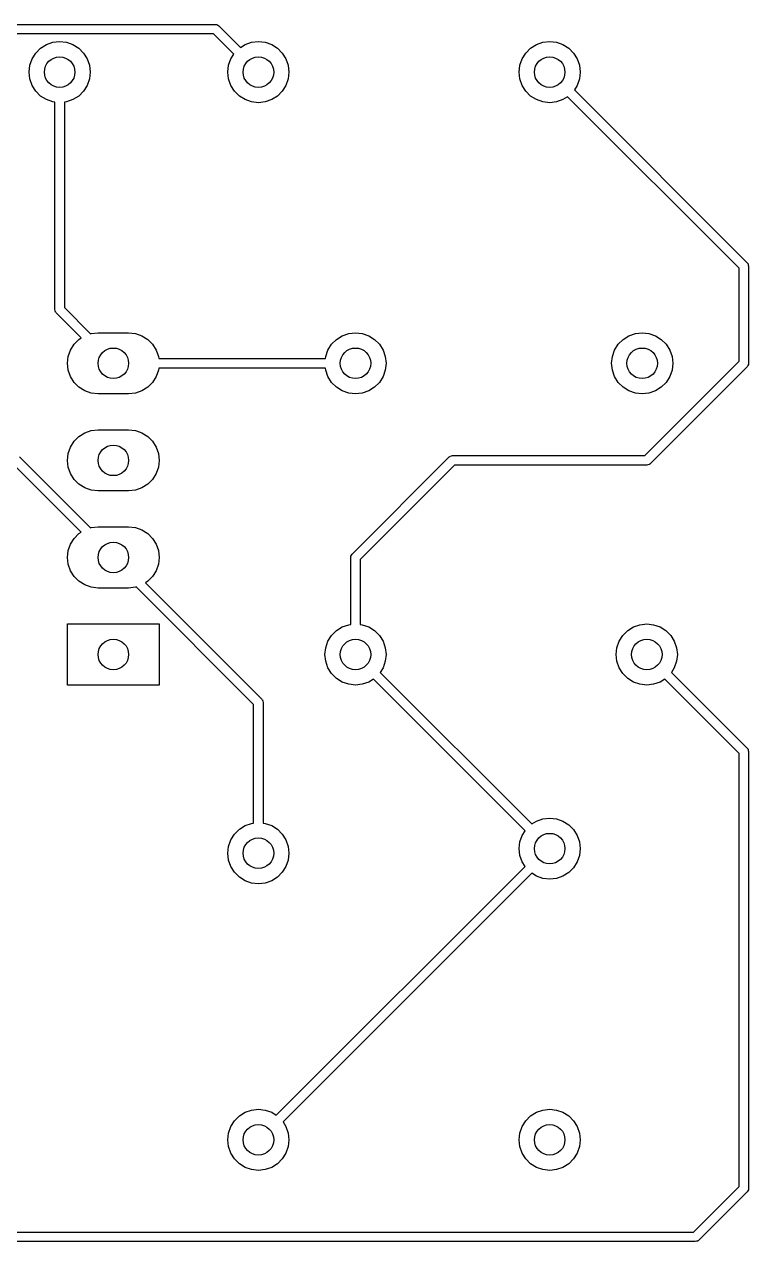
# Model space of a CAD drawing. Extents: x 129.4 to 162.7, y -119.5 to -87.6.
# Drawn here: x 143.74 to 162.69, y -119.5 to -87.65 of the extents above; entities that cross this region are included whole.
import ezdxf

# ---------------------------------------------------------------- set-up
doc = ezdxf.new("R2010")
doc.units = 0
doc.layers.add('BLACK', color=7, linetype='CONTINUOUS')

msp = doc.modelspace()

# ---------------------------------------------------------------- linework, layer by layer
at = {"layer": 'BLACK', "linetype": 'CONTINUOUS'}
for p, q in [((138.285, -87.65), (148.735, -87.65)), ((148.683224, -87.9), (138.336777, -87.9)), ((149.215201, -88.431977), (148.683224, -87.9)), ((148.735, -87.65), (148.757093, -87.653176)), ((148.757093, -87.653176), (148.761571, -87.652856)), ((148.761571, -87.652856), (148.763967, -87.654164)), ((148.763967, -87.654164), (148.770217, -87.655063)), ((148.770217, -87.655063), (148.796244, -87.67179)), ((148.796244, -87.67179), (148.823388, -87.686612)), ((148.823388, -87.686612), (149.391977, -88.255201)), ((144.161208, -88.274535), (144.312893, -88.179225)), ((144.312893, -88.179225), (144.481983, -88.120058)), ((144.481983, -88.120058), (144.66, -88.1)), ((144.66, -88.1), (144.838017, -88.120058)), ((144.838017, -88.120058), (145.007107, -88.179225)), ((145.007107, -88.179225), (145.158792, -88.274535)), ((149.391977, -88.255201), (149.512893, -88.179225)), ((149.512893, -88.179225), (149.681983, -88.120058)), ((149.681983, -88.120058), (149.86, -88.1)), ((149.86, -88.1), (150.038017, -88.120058)), ((150.038017, -88.120058), (150.207107, -88.179225)), ((150.207107, -88.179225), (150.358792, -88.274535)), ((156.981208, -88.274535), (157.132893, -88.179225)), ((157.132893, -88.179225), (157.301983, -88.120058)), ((157.301983, -88.120058), (157.48, -88.1)), ((157.48, -88.1), (157.658017, -88.120058)), ((157.658017, -88.120058), (157.827107, -88.179225)), ((157.827107, -88.179225), (157.978792, -88.274535)), ((143.880058, -88.721983), (143.939225, -88.552893)), ((143.939225, -88.552893), (144.034535, -88.401208)), ((144.034535, -88.401208), (144.161208, -88.274535)), ((145.158792, -88.274535), (145.285465, -88.401208)), ((145.285465, -88.401208), (145.380775, -88.552893)), ((145.380775, -88.552893), (145.439942, -88.721983)), ((149.080058, -88.721983), (149.139225, -88.552893)), ((149.139225, -88.552893), (149.215201, -88.431977)), ((150.358792, -88.274535), (150.485465, -88.401208)), ((150.485465, -88.401208), (150.580775, -88.552893)), ((150.580775, -88.552893), (150.639942, -88.721983)), ((156.700058, -88.721983), (156.759225, -88.552893)), ((156.759225, -88.552893), (156.854535, -88.401208)), ((156.854535, -88.401208), (156.981208, -88.274535)), ((157.978792, -88.274535), (158.105465, -88.401208)), ((158.105465, -88.401208), (158.200775, -88.552893)), ((158.200775, -88.552893), (158.259942, -88.721983)), ((143.86, -88.9), (143.880058, -88.721983)), ((145.439942, -88.721983), (145.46, -88.9)), ((149.06, -88.9), (149.080058, -88.721983)), ((150.639942, -88.721983), (150.66, -88.9)), ((156.68, -88.9), (156.700058, -88.721983)), ((158.259942, -88.721983), (158.28, -88.9)), ((143.880058, -89.078017), (143.86, -88.9)), ((143.939225, -89.247107), (143.880058, -89.078017)), ((145.439942, -89.078017), (145.380775, -89.247107)), ((145.46, -88.9), (145.439942, -89.078017)), ((149.080058, -89.078017), (149.06, -88.9)), ((149.139225, -89.247107), (149.080058, -89.078017)), ((150.639942, -89.078017), (150.580775, -89.247107)), ((150.66, -88.9), (150.639942, -89.078017)), ((156.700058, -89.078017), (156.68, -88.9)), ((156.759225, -89.247107), (156.700058, -89.078017)), ((158.259942, -89.078017), (158.200775, -89.247107)), ((158.28, -88.9), (158.259942, -89.078017)), ((144.034535, -89.398792), (143.939225, -89.247107)), ((144.161208, -89.525465), (144.034535, -89.398792)), ((145.285465, -89.398792), (145.158792, -89.525465)), ((145.380775, -89.247107), (145.285465, -89.398792)), ((149.234535, -89.398792), (149.139225, -89.247107)), ((149.361208, -89.525465), (149.234535, -89.398792)), ((150.485465, -89.398792), (150.358792, -89.525465)), ((150.580775, -89.247107), (150.485465, -89.398792)), ((156.854535, -89.398792), (156.759225, -89.247107)), ((156.981208, -89.525465), (156.854535, -89.398792)), ((158.200775, -89.247107), (158.124798, -89.368022)), ((158.124798, -89.368022), (162.648388, -93.891612)), ((144.312893, -89.620775), (144.161208, -89.525465)), ((144.481983, -89.679942), (144.312893, -89.620775)), ((144.535, -89.685915), (144.481983, -89.679942)), ((144.535, -95.115), (144.535, -89.685915)), ((144.838017, -89.679942), (144.785, -89.685915)), ((144.785, -89.685915), (144.785, -95.063224)), ((145.007107, -89.620775), (144.838017, -89.679942)), ((145.158792, -89.525465), (145.007107, -89.620775)), ((149.512893, -89.620775), (149.361208, -89.525465)), ((149.681983, -89.679942), (149.512893, -89.620775)), ((149.86, -89.7), (149.681983, -89.679942)), ((150.038017, -89.679942), (149.86, -89.7)), ((150.207107, -89.620775), (150.038017, -89.679942)), ((150.358792, -89.525465), (150.207107, -89.620775)), ((157.132893, -89.620775), (156.981208, -89.525465)), ((157.301983, -89.679942), (157.132893, -89.620775)), ((157.48, -89.7), (157.301983, -89.679942)), ((157.658017, -89.679942), (157.48, -89.7)), ((157.827107, -89.620775), (157.658017, -89.679942)), ((157.948022, -89.544798), (157.827107, -89.620775)), ((162.435, -94.031776), (157.948022, -89.544798)), ((162.648388, -93.891612), (162.661766, -93.909481)), ((162.661766, -93.909481), (162.665157, -93.91242)), ((162.665157, -93.91242), (162.665925, -93.915037)), ((162.665925, -93.915037), (162.669711, -93.920094)), ((162.669711, -93.920094), (162.676288, -93.950329)), ((162.676288, -93.950329), (162.685, -93.98)), ((162.435, -96.468223), (162.435, -94.031776)), ((162.685, -93.98), (162.685, -96.52)), ((144.543714, -95.144677), (144.535, -95.115)), ((144.55029, -95.174906), (144.543714, -95.144677)), ((144.554073, -95.17996), (144.55029, -95.174906)), ((144.554843, -95.18258), (144.554073, -95.17996)), ((144.558235, -95.185519), (144.554843, -95.18258)), ((144.571612, -95.203388), (144.558235, -95.185519)), ((145.225502, -95.857278), (144.571612, -95.203388)), ((144.785, -95.063224), (145.468352, -95.746576)), ((145.166208, -95.894535), (145.225502, -95.857278)), ((145.468352, -95.746576), (145.486983, -95.740058)), ((145.486983, -95.740058), (145.665, -95.72)), ((145.665, -95.72), (146.465, -95.72)), ((146.465, -95.72), (146.643017, -95.740058)), ((146.643017, -95.740058), (146.812107, -95.799225)), ((146.812107, -95.799225), (146.963792, -95.894535)), ((151.901208, -95.894535), (152.052893, -95.799225)), ((152.052893, -95.799225), (152.221983, -95.740058)), ((152.221983, -95.740058), (152.4, -95.72)), ((152.4, -95.72), (152.578017, -95.740058)), ((152.578017, -95.740058), (152.747107, -95.799225)), ((152.747107, -95.799225), (152.898792, -95.894535)), ((159.401208, -95.894535), (159.552893, -95.799225)), ((159.552893, -95.799225), (159.721983, -95.740058)), ((159.721983, -95.740058), (159.9, -95.72)), ((159.9, -95.72), (160.078017, -95.740058)), ((160.078017, -95.740058), (160.247107, -95.799225)), ((160.247107, -95.799225), (160.398792, -95.894535)), ((144.885058, -96.341983), (144.944225, -96.172893)), ((144.944225, -96.172893), (145.039535, -96.021208)), ((145.039535, -96.021208), (145.166208, -95.894535)), ((146.963792, -95.894535), (147.090465, -96.021208)), ((147.090465, -96.021208), (147.185775, -96.172893)), ((147.185775, -96.172893), (147.244942, -96.341983)), ((151.620058, -96.341983), (151.679225, -96.172893)), ((151.679225, -96.172893), (151.774535, -96.021208)), ((151.774535, -96.021208), (151.901208, -95.894535)), ((152.898792, -95.894535), (153.025465, -96.021208)), ((153.025465, -96.021208), (153.120775, -96.172893)), ((153.120775, -96.172893), (153.179942, -96.341983)), ((159.120058, -96.341983), (159.179225, -96.172893)), ((159.179225, -96.172893), (159.274535, -96.021208)), ((159.274535, -96.021208), (159.401208, -95.894535)), ((160.398792, -95.894535), (160.525465, -96.021208)), ((160.525465, -96.021208), (160.620775, -96.172893)), ((160.620775, -96.172893), (160.679942, -96.341983)), ((144.865, -96.52), (144.885058, -96.341983)), ((144.885058, -96.698017), (144.865, -96.52)), ((147.244942, -96.341983), (147.250916, -96.395)), ((147.250916, -96.395), (151.614084, -96.395)), ((151.614084, -96.395), (151.620058, -96.341983)), ((153.179942, -96.341983), (153.2, -96.52)), ((153.2, -96.52), (153.179942, -96.698017)), ((159.1, -96.52), (159.120058, -96.341983)), ((159.120058, -96.698017), (159.1, -96.52)), ((159.968224, -98.935), (162.435, -96.468223)), ((160.679942, -96.341983), (160.7, -96.52)), ((160.7, -96.52), (160.679942, -96.698017)), ((162.685, -96.52), (162.681823, -96.542098)), ((144.944225, -96.867107), (144.885058, -96.698017)), ((147.244942, -96.698017), (147.185775, -96.867107)), ((147.250916, -96.645), (147.244942, -96.698017)), ((151.614084, -96.645), (147.250916, -96.645)), ((151.620058, -96.698017), (151.614084, -96.645)), ((151.679225, -96.867107), (151.620058, -96.698017)), ((153.179942, -96.698017), (153.120775, -96.867107)), ((159.179225, -96.867107), (159.120058, -96.698017)), ((162.648388, -96.608389), (160.108388, -99.148388)), ((160.679942, -96.698017), (160.620775, -96.867107)), ((162.663208, -96.581246), (162.648388, -96.608389)), ((162.679937, -96.555217), (162.663208, -96.581246)), ((162.680835, -96.548964), (162.679937, -96.555217)), ((162.682143, -96.546571), (162.680835, -96.548964)), ((162.681823, -96.542098), (162.682143, -96.546571)), ((145.039535, -97.018792), (144.944225, -96.867107)), ((145.166208, -97.145465), (145.039535, -97.018792)), ((145.317893, -97.240775), (145.166208, -97.145465)), ((146.963792, -97.145465), (146.812107, -97.240775)), ((147.090465, -97.018792), (146.963792, -97.145465)), ((147.185775, -96.867107), (147.090465, -97.018792)), ((151.774535, -97.018792), (151.679225, -96.867107)), ((151.901208, -97.145465), (151.774535, -97.018792)), ((152.052893, -97.240775), (151.901208, -97.145465)), ((152.898792, -97.145465), (152.747107, -97.240775)), ((153.025465, -97.018792), (152.898792, -97.145465)), ((153.120775, -96.867107), (153.025465, -97.018792)), ((159.274535, -97.018792), (159.179225, -96.867107)), ((159.401208, -97.145465), (159.274535, -97.018792)), ((159.552893, -97.240775), (159.401208, -97.145465)), ((160.398792, -97.145465), (160.247107, -97.240775)), ((160.525465, -97.018792), (160.398792, -97.145465)), ((160.620775, -96.867107), (160.525465, -97.018792)), ((145.486983, -97.299942), (145.317893, -97.240775)), ((145.665, -97.32), (145.486983, -97.299942)), ((146.465, -97.32), (145.665, -97.32)), ((146.643017, -97.299942), (146.465, -97.32)), ((146.812107, -97.240775), (146.643017, -97.299942)), ((152.221983, -97.299942), (152.052893, -97.240775)), ((152.4, -97.32), (152.221983, -97.299942)), ((152.578017, -97.299942), (152.4, -97.32)), ((152.747107, -97.240775), (152.578017, -97.299942)), ((159.721983, -97.299942), (159.552893, -97.240775)), ((159.9, -97.32), (159.721983, -97.299942)), ((160.078017, -97.299942), (159.9, -97.32)), ((160.247107, -97.240775), (160.078017, -97.299942)), ((145.166208, -98.434535), (145.317893, -98.339225)), ((145.317893, -98.339225), (145.486983, -98.280058)), ((145.486983, -98.280058), (145.665, -98.26)), ((145.665, -98.26), (146.465, -98.26)), ((146.465, -98.26), (146.643017, -98.280058)), ((146.643017, -98.280058), (146.812107, -98.339225)), ((146.812107, -98.339225), (146.963792, -98.434535)), ((144.885058, -98.881983), (144.944225, -98.712893)), ((144.944225, -98.712893), (145.039535, -98.561208)), ((145.039535, -98.561208), (145.166208, -98.434535)), ((146.963792, -98.434535), (147.090465, -98.561208)), ((147.090465, -98.561208), (147.185775, -98.712893)), ((147.185775, -98.712893), (147.244942, -98.881983)), ((143.613388, -98.971612), (145.468353, -100.826576)), ((144.865, -99.06), (144.885058, -98.881983)), ((144.885058, -99.238017), (144.865, -99.06)), ((147.244942, -98.881983), (147.265, -99.06)), ((147.265, -99.06), (147.244942, -99.238017)), ((152.311612, -101.511612), (154.851611, -98.971612)), ((154.851611, -98.971612), (154.869481, -98.958234)), ((154.869481, -98.958234), (154.87242, -98.954843)), ((154.87242, -98.954843), (154.875039, -98.954073)), ((154.875039, -98.954073), (154.880094, -98.95029)), ((154.880094, -98.95029), (154.910322, -98.943714)), ((154.910322, -98.943714), (154.94, -98.935)), ((154.94, -98.935), (159.968224, -98.935)), ((145.225501, -100.937278), (143.473224, -99.185)), ((144.944225, -99.407107), (144.885058, -99.238017)), ((147.244942, -99.238017), (147.185775, -99.407107)), ((154.991777, -99.185), (152.525, -101.651776)), ((160.02, -99.185), (154.991777, -99.185)), ((160.049677, -99.176285), (160.02, -99.185)), ((160.079906, -99.16971), (160.049677, -99.176285)), ((160.08496, -99.165926), (160.079906, -99.16971)), ((160.08758, -99.165157), (160.08496, -99.165926)), ((160.090519, -99.161764), (160.08758, -99.165157)), ((160.108388, -99.148388), (160.090519, -99.161764)), ((145.039535, -99.558792), (144.944225, -99.407107)), ((145.166208, -99.685465), (145.039535, -99.558792)), ((145.317893, -99.780775), (145.166208, -99.685465)), ((146.963792, -99.685465), (146.812107, -99.780775)), ((147.090465, -99.558792), (146.963792, -99.685465)), ((147.185775, -99.407107), (147.090465, -99.558792)), ((145.486983, -99.839942), (145.317893, -99.780775)), ((145.665, -99.86), (145.486983, -99.839942)), ((146.465, -99.86), (145.665, -99.86)), ((146.643017, -99.839942), (146.465, -99.86)), ((146.812107, -99.780775), (146.643017, -99.839942)), ((145.039535, -101.101208), (145.166208, -100.974535)), ((145.166208, -100.974535), (145.225501, -100.937278)), ((145.468353, -100.826576), (145.486983, -100.820058)), ((145.486983, -100.820058), (145.665, -100.8)), ((145.665, -100.8), (146.465, -100.8)), ((146.465, -100.8), (146.643017, -100.820058)), ((146.643017, -100.820058), (146.812107, -100.879225)), ((146.812107, -100.879225), (146.963792, -100.974535)), ((146.963792, -100.974535), (147.090465, -101.101208)), ((144.885058, -101.421983), (144.944225, -101.252893)), ((144.944225, -101.252893), (145.039535, -101.101208)), ((147.090465, -101.101208), (147.185775, -101.252893)), ((147.185775, -101.252893), (147.244942, -101.421983)), ((144.865, -101.6), (144.885058, -101.421983)), ((144.885058, -101.778017), (144.865, -101.6)), ((147.244942, -101.421983), (147.265, -101.6)), ((147.265, -101.6), (147.244942, -101.778017)), ((152.275, -101.6), (152.278176, -101.577906)), ((152.275, -103.354084), (152.275, -101.6)), ((152.277856, -101.573429), (152.279164, -101.571032)), ((152.278176, -101.577906), (152.277856, -101.573429)), ((152.279164, -101.571032), (152.280063, -101.564783)), ((152.280063, -101.564783), (152.29679, -101.538755)), ((152.29679, -101.538755), (152.311612, -101.511612)), ((144.944225, -101.947107), (144.885058, -101.778017)), ((147.244942, -101.778017), (147.185775, -101.947107)), ((152.525, -101.651776), (152.525, -103.354084)), ((145.039535, -102.098792), (144.944225, -101.947107)), ((145.166208, -102.225465), (145.039535, -102.098792)), ((145.317893, -102.320775), (145.166208, -102.225465)), ((146.963792, -102.225465), (146.904498, -102.262721)), ((147.090465, -102.098792), (146.963792, -102.225465)), ((147.185775, -101.947107), (147.090465, -102.098792)), ((145.486983, -102.379942), (145.317893, -102.320775)), ((145.665, -102.4), (145.486983, -102.379942)), ((146.465, -102.4), (145.665, -102.4)), ((146.643017, -102.379942), (146.465, -102.4)), ((146.661646, -102.373423), (146.643017, -102.379942)), ((149.735, -105.446776), (146.661646, -102.373423)), ((146.904498, -102.262721), (149.948388, -105.306611)), ((144.865, -104.94), (144.865, -103.34)), ((144.865, -103.34), (147.265, -103.34)), ((147.265, -103.34), (147.265, -104.94)), ((151.774535, -103.641208), (151.901208, -103.514535)), ((151.901208, -103.514535), (152.052893, -103.419225)), ((152.052893, -103.419225), (152.221983, -103.360058)), ((152.221983, -103.360058), (152.275, -103.354084)), ((152.525, -103.354084), (152.578017, -103.360058)), ((152.578017, -103.360058), (152.747107, -103.419225)), ((152.747107, -103.419225), (152.898792, -103.514535)), ((152.898792, -103.514535), (153.025465, -103.641208)), ((159.394535, -103.641208), (159.521208, -103.514535)), ((159.521208, -103.514535), (159.672893, -103.419225)), ((159.672893, -103.419225), (159.841983, -103.360058)), ((159.841983, -103.360058), (160.02, -103.34)), ((160.02, -103.34), (160.198017, -103.360058)), ((160.198017, -103.360058), (160.367107, -103.419225)), ((160.367107, -103.419225), (160.518792, -103.514535)), ((160.518792, -103.514535), (160.645465, -103.641208)), ((151.620058, -103.961983), (151.679225, -103.792893)), ((151.679225, -103.792893), (151.774535, -103.641208)), ((153.025465, -103.641208), (153.120775, -103.792893)), ((153.120775, -103.792893), (153.179942, -103.961983)), ((159.240058, -103.961983), (159.299225, -103.792893)), ((159.299225, -103.792893), (159.394535, -103.641208)), ((160.645465, -103.641208), (160.740775, -103.792893)), ((160.740775, -103.792893), (160.799942, -103.961983)), ((151.6, -104.14), (151.620058, -103.961983)), ((151.620058, -104.318017), (151.6, -104.14)), ((153.179942, -103.961983), (153.2, -104.14)), ((153.2, -104.14), (153.179942, -104.318017)), ((159.22, -104.14), (159.240058, -103.961983)), ((159.240058, -104.318017), (159.22, -104.14)), ((160.799942, -103.961983), (160.82, -104.14)), ((160.82, -104.14), (160.799942, -104.318017)), ((151.679225, -104.487107), (151.620058, -104.318017)), ((153.179942, -104.318017), (153.120775, -104.487107)), ((159.299225, -104.487107), (159.240058, -104.318017)), ((160.799942, -104.318017), (160.740775, -104.487107)), ((151.774535, -104.638792), (151.679225, -104.487107)), ((151.901208, -104.765465), (151.774535, -104.638792)), ((152.052893, -104.860775), (151.901208, -104.765465)), ((152.868022, -104.784798), (152.747107, -104.860775)), ((156.835201, -108.751977), (152.868022, -104.784798)), ((153.120775, -104.487107), (153.044798, -104.608022)), ((153.044798, -104.608022), (157.011977, -108.575201)), ((159.394535, -104.638792), (159.299225, -104.487107)), ((159.521208, -104.765465), (159.394535, -104.638792)), ((159.672893, -104.860775), (159.521208, -104.765465)), ((160.488022, -104.784798), (160.367107, -104.860775)), ((162.435, -106.731776), (160.488022, -104.784798)), ((160.740775, -104.487107), (160.664798, -104.608022)), ((160.664798, -104.608022), (162.648388, -106.591611)), ((147.265, -104.94), (144.865, -104.94)), ((152.221983, -104.919942), (152.052893, -104.860775)), ((152.4, -104.94), (152.221983, -104.919942)), ((152.578017, -104.919942), (152.4, -104.94)), ((152.747107, -104.860775), (152.578017, -104.919942)), ((159.841983, -104.919942), (159.672893, -104.860775)), ((160.02, -104.94), (159.841983, -104.919942)), ((160.198017, -104.919942), (160.02, -104.94)), ((160.367107, -104.860775), (160.198017, -104.919942)), ((149.948388, -105.306611), (149.961765, -105.324481)), ((149.961765, -105.324481), (149.965157, -105.32742)), ((149.965157, -105.32742), (149.965926, -105.330039)), ((149.965926, -105.330039), (149.96971, -105.335094)), ((149.96971, -105.335094), (149.976285, -105.365322)), ((149.976285, -105.365322), (149.985, -105.395)), ((149.985, -105.395), (149.985, -108.554084)), ((149.735, -108.554084), (149.735, -105.446776)), ((162.648388, -106.591611), (162.661765, -106.609481)), ((162.661765, -106.609481), (162.665157, -106.61242)), ((162.665157, -106.61242), (162.665926, -106.615039)), ((162.665926, -106.615039), (162.66971, -106.620094)), ((162.66971, -106.620094), (162.676285, -106.650322)), ((162.676285, -106.650322), (162.685, -106.68)), ((162.685, -106.68), (162.685, -118.11)), ((162.435, -118.058223), (162.435, -106.731776)), ((149.361208, -108.714535), (149.512893, -108.619225)), ((149.512893, -108.619225), (149.681983, -108.560058)), ((149.681983, -108.560058), (149.735, -108.554084)), ((149.985, -108.554084), (150.038017, -108.560058)), ((150.038017, -108.560058), (150.207107, -108.619225)), ((150.207107, -108.619225), (150.358792, -108.714535)), ((157.011977, -108.575201), (157.132893, -108.499225)), ((157.132893, -108.499225), (157.301983, -108.440058)), ((157.301983, -108.440058), (157.48, -108.42)), ((157.48, -108.42), (157.658017, -108.440058)), ((157.658017, -108.440058), (157.827107, -108.499225)), ((157.827107, -108.499225), (157.978792, -108.594535)), ((157.978792, -108.594535), (158.105465, -108.721208)), ((149.139225, -108.992893), (149.234535, -108.841208)), ((149.234535, -108.841208), (149.361208, -108.714535)), ((150.358792, -108.714535), (150.485465, -108.841208)), ((150.485465, -108.841208), (150.580775, -108.992893)), ((156.700058, -109.041983), (156.759225, -108.872893)), ((156.759225, -108.872893), (156.835201, -108.751977)), ((158.105465, -108.721208), (158.200775, -108.872893)), ((158.200775, -108.872893), (158.259942, -109.041983)), ((149.06, -109.34), (149.080058, -109.161983)), ((149.080058, -109.161983), (149.139225, -108.992893)), ((150.580775, -108.992893), (150.639942, -109.161983)), ((150.639942, -109.161983), (150.66, -109.34)), ((156.68, -109.22), (156.700058, -109.041983)), ((156.700058, -109.398017), (156.68, -109.22)), ((158.259942, -109.041983), (158.28, -109.22)), ((158.28, -109.22), (158.259942, -109.398017)), ((149.080058, -109.518017), (149.06, -109.34)), ((149.139225, -109.687107), (149.080058, -109.518017)), ((150.639942, -109.518017), (150.580775, -109.687107)), ((150.66, -109.34), (150.639942, -109.518017)), ((156.759225, -109.567107), (156.700058, -109.398017)), ((156.8352, -109.688022), (156.759225, -109.567107)), ((158.200775, -109.567107), (158.105465, -109.718792)), ((158.259942, -109.398017), (158.200775, -109.567107)), ((149.234535, -109.838792), (149.139225, -109.687107)), ((149.361208, -109.965465), (149.234535, -109.838792)), ((150.328022, -116.195201), (156.8352, -109.688022)), ((150.485465, -109.838792), (150.358792, -109.965465)), ((150.580775, -109.687107), (150.485465, -109.838792)), ((157.011977, -109.864799), (150.504798, -116.371977)), ((157.132893, -109.940775), (157.011977, -109.864799)), ((157.978792, -109.845465), (157.827107, -109.940775)), ((158.105465, -109.718792), (157.978792, -109.845465)), ((149.512893, -110.060775), (149.361208, -109.965465)), ((149.681983, -110.119942), (149.512893, -110.060775)), ((149.86, -110.14), (149.681983, -110.119942)), ((150.038017, -110.119942), (149.86, -110.14)), ((150.207107, -110.060775), (150.038017, -110.119942)), ((150.358792, -109.965465), (150.207107, -110.060775)), ((157.301983, -109.999942), (157.132893, -109.940775)), ((157.48, -110.02), (157.301983, -109.999942)), ((157.658017, -109.999942), (157.48, -110.02)), ((157.827107, -109.940775), (157.658017, -109.999942)), ((149.234535, -116.341208), (149.361208, -116.214535)), ((149.361208, -116.214535), (149.512893, -116.119225)), ((149.512893, -116.119225), (149.681983, -116.060058)), ((149.681983, -116.060058), (149.86, -116.04)), ((149.86, -116.04), (150.038017, -116.060058)), ((150.038017, -116.060058), (150.207107, -116.119225)), ((150.207107, -116.119225), (150.328022, -116.195201)), ((156.854535, -116.341208), (156.981208, -116.214535)), ((156.981208, -116.214535), (157.132893, -116.119225)), ((157.132893, -116.119225), (157.301983, -116.060058)), ((157.301983, -116.060058), (157.48, -116.04)), ((157.48, -116.04), (157.658017, -116.060058)), ((157.658017, -116.060058), (157.827107, -116.119225)), ((157.827107, -116.119225), (157.978792, -116.214535)), ((157.978792, -116.214535), (158.105465, -116.341208)), ((149.080058, -116.661983), (149.139225, -116.492893)), ((149.139225, -116.492893), (149.234535, -116.341208)), ((150.504798, -116.371977), (150.580775, -116.492893)), ((150.580775, -116.492893), (150.639942, -116.661983)), ((156.700058, -116.661983), (156.759225, -116.492893)), ((156.759225, -116.492893), (156.854535, -116.341208)), ((158.105465, -116.341208), (158.200775, -116.492893)), ((158.200775, -116.492893), (158.259942, -116.661983)), ((149.06, -116.84), (149.080058, -116.661983)), ((149.080058, -117.018017), (149.06, -116.84)), ((150.639942, -116.661983), (150.66, -116.84)), ((150.66, -116.84), (150.639942, -117.018017)), ((156.68, -116.84), (156.700058, -116.661983)), ((156.700058, -117.018017), (156.68, -116.84)), ((158.259942, -116.661983), (158.28, -116.84)), ((158.28, -116.84), (158.259942, -117.018017)), ((149.139225, -117.187107), (149.080058, -117.018017)), ((149.234535, -117.338792), (149.139225, -117.187107)), ((150.580775, -117.187107), (150.485465, -117.338792)), ((150.639942, -117.018017), (150.580775, -117.187107)), ((156.759225, -117.187107), (156.700058, -117.018017)), ((156.854535, -117.338792), (156.759225, -117.187107)), ((158.200775, -117.187107), (158.105465, -117.338792)), ((158.259942, -117.018017), (158.200775, -117.187107)), ((149.361208, -117.465465), (149.234535, -117.338792)), ((149.512893, -117.560775), (149.361208, -117.465465)), ((150.358792, -117.465465), (150.207107, -117.560775)), ((150.485465, -117.338792), (150.358792, -117.465465)), ((156.981208, -117.465465), (156.854535, -117.338792)), ((157.132893, -117.560775), (156.981208, -117.465465)), ((157.978792, -117.465465), (157.827107, -117.560775)), ((158.105465, -117.338792), (157.978792, -117.465465)), ((149.681983, -117.619942), (149.512893, -117.560775)), ((149.86, -117.64), (149.681983, -117.619942)), ((150.038017, -117.619942), (149.86, -117.64)), ((150.207107, -117.560775), (150.038017, -117.619942)), ((157.301983, -117.619942), (157.132893, -117.560775)), ((157.48, -117.64), (157.301983, -117.619942)), ((157.658017, -117.619942), (157.48, -117.64)), ((157.827107, -117.560775), (157.658017, -117.619942)), ((161.238224, -119.255), (162.435, -118.058223)), ((162.663208, -118.171246), (162.648388, -118.198389)), ((162.679937, -118.145217), (162.663208, -118.171246)), ((162.680835, -118.138964), (162.679937, -118.145217)), ((162.682143, -118.136571), (162.680835, -118.138964)), ((162.685, -118.11), (162.681823, -118.132097)), ((162.681823, -118.132097), (162.682143, -118.136571)), ((162.648388, -118.198389), (161.378388, -119.468388)), ((129.665, -119.255), (161.238224, -119.255)), ((161.29, -119.505), (129.54, -119.505)), ((161.319677, -119.496285), (161.29, -119.505)), ((161.349906, -119.48971), (161.319677, -119.496285)), ((161.35496, -119.485926), (161.349906, -119.48971)), ((161.35758, -119.485157), (161.35496, -119.485926)), ((161.360519, -119.481764), (161.35758, -119.485157)), ((161.378388, -119.468388), (161.360519, -119.481764))]:
    msp.add_line(p, q, dxfattribs=at)
at = {"layer": 'BLACK'}
for centre in [(144.66, -88.9), (149.86, -88.9), (157.48, -88.9), (146.065, -96.52), (152.4, -96.52), (159.9, -96.52), (146.065, -99.06), (146.065, -101.6), (146.065, -104.14), (152.4, -104.14), (160.02, -104.14), (149.86, -109.34), (157.48, -109.22), (149.86, -116.84), (157.48, -116.84)]:
    msp.add_circle(centre, 0.4, dxfattribs=at)

doc.saveas('drawing.dxf')
